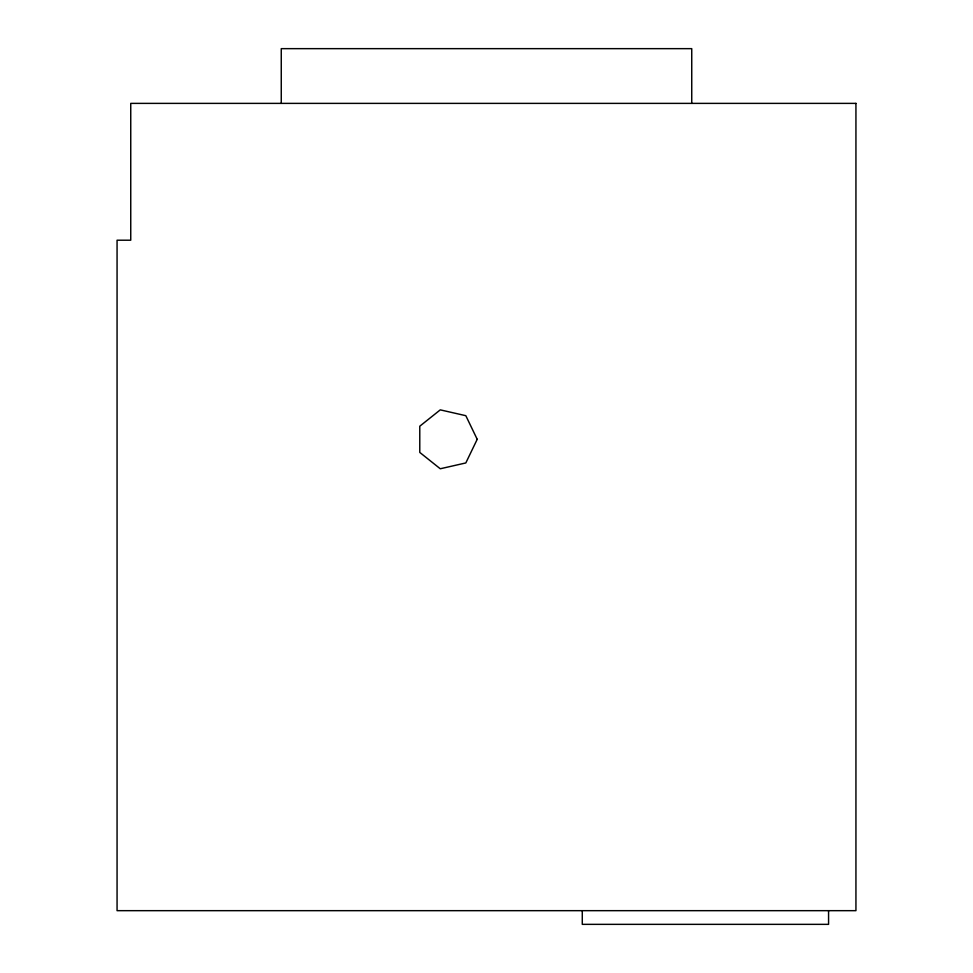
<?xml version="1.0" encoding="UTF-8"?>
<svg xmlns="http://www.w3.org/2000/svg" width="973" height="973" viewBox="0 0 973 973"><rect width="100%" height="100%" fill="white"/><g stroke="black" fill="none" stroke-linecap="round" stroke-linejoin="round"><path stroke-width="1.46" d="M828.57 910.667L828.57 924.35L582.28 924.35L582.28 910.667M691.742 103.381L691.742 48.65L281.258 48.65L281.258 103.381M477.208 439.31L465.824 462.941L440.27 468.767L419.777 452.421L419.777 426.21L440.27 409.864L465.824 415.69L477.208 439.31M855.936 103.381L130.747 103.381L130.747 240.209L117.064 240.209L117.064 910.667L855.936 910.667L855.936 103.381"/></g></svg>
